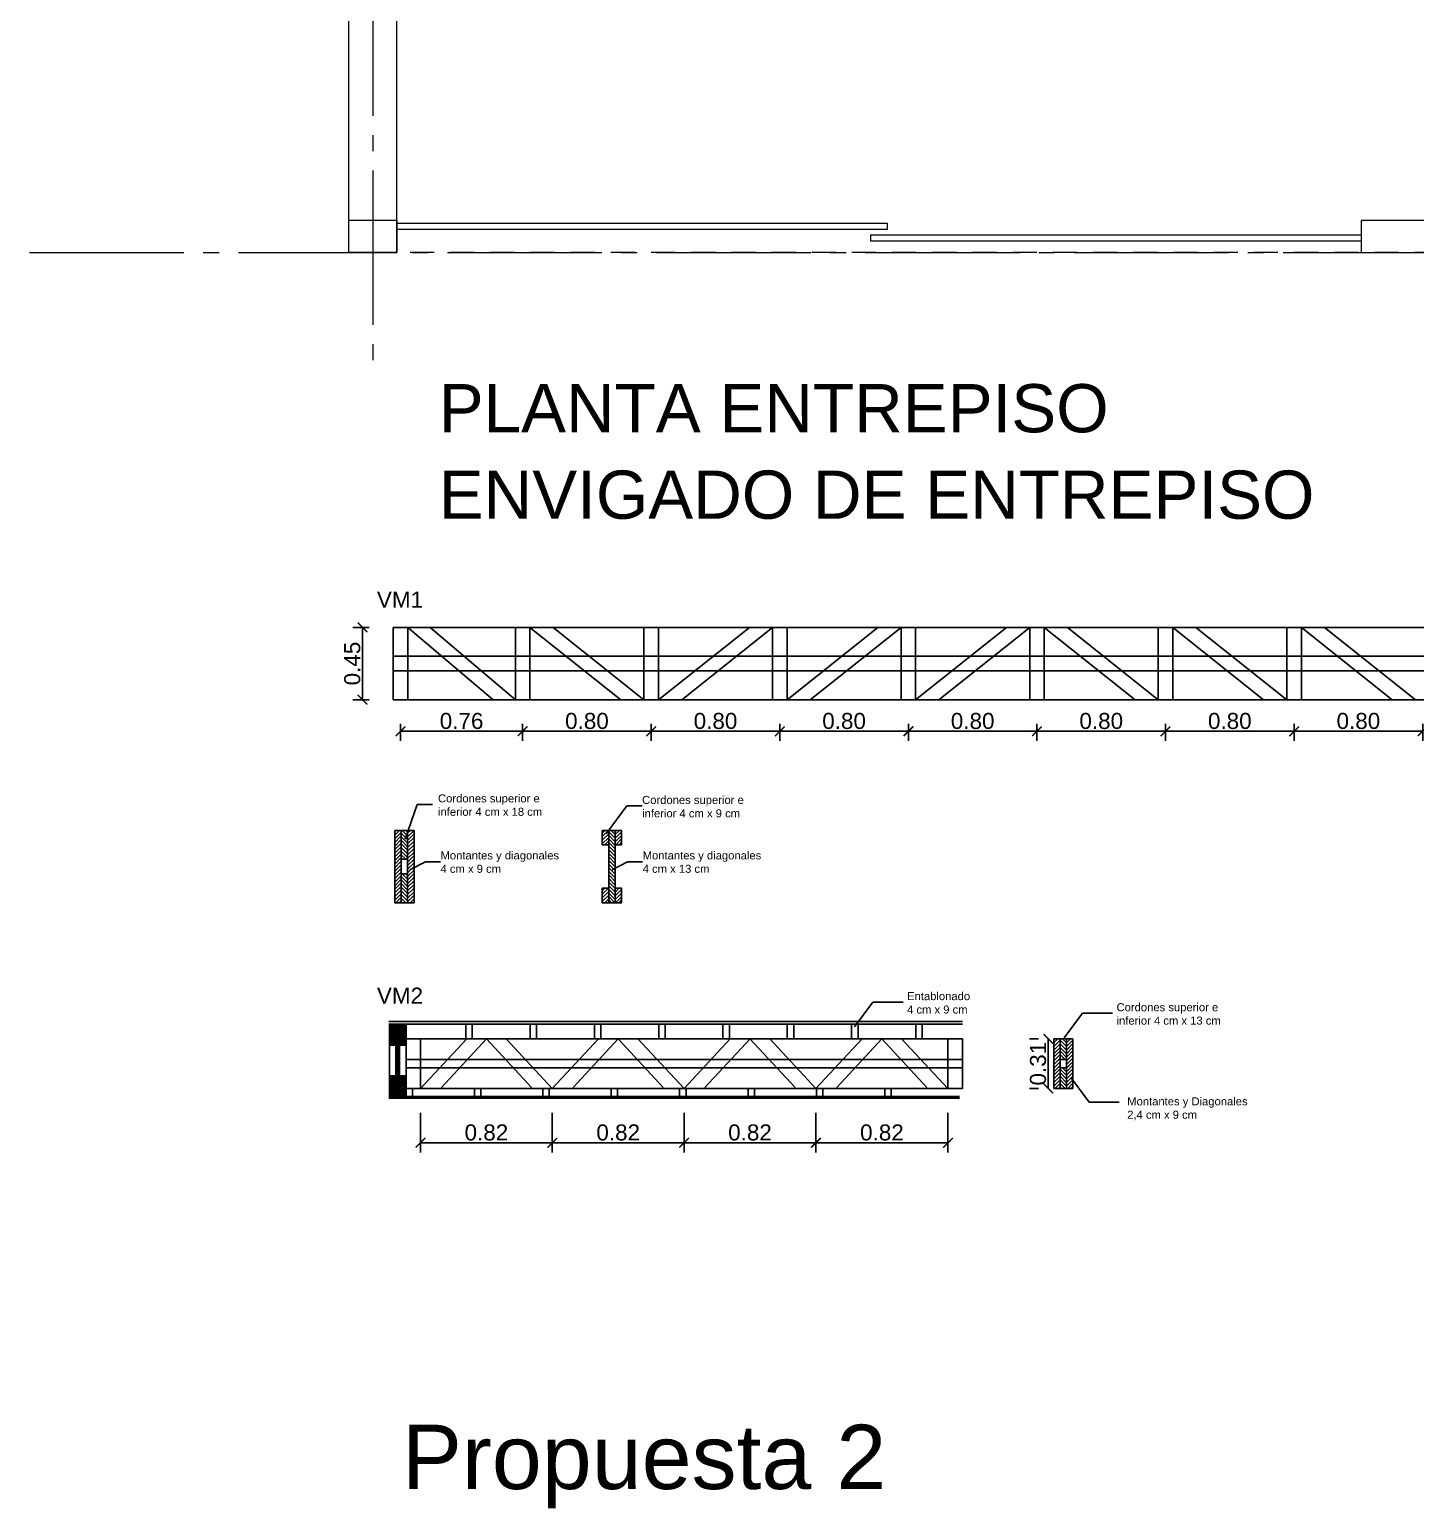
# Model space of a CAD drawing. Header units: millimetres. Extents: x 2924 to 6397, y 1565 to 1704.
# Drawn here: x 3217.19 to 3225.81, y 1564.56 to 1573.76 of the extents above; entities that cross this region are included whole.
import ezdxf

# ---------------------------------------------------------------- set-up
doc = ezdxf.new("R2010")
doc.units = ezdxf.units.MM
doc.header["$PDMODE"] = 35
for name, pattern in [('ACAD_ISO04W100', [30, 24, -3, 0, -3]), ('CONTINUA', [200, 100, 100]), ('DASHED', [0.75, 0.5, -0.25])]:
    doc.linetypes.add(name, pattern=pattern)
doc.layers.get('Defpoints').update_dxf_attribs({"color": 230})
for name, color, linetype in [('00_Celosia', 6, 'Continuous'), ('00_Cordon', 3, 'Continuous'), ('EJES', 8, 'Continuous'), ('P0- COLUMNAS HºAº', 7, 'Continuous'), ('P0-CARPINTERIAS', 7, 'Continuous'), ('P0-MAMPOSTERIA LADRILLO', 7, 'Continuous'), ('P0-PROYECCION', 7, 'Continuous'), ('P1-MUROS', 7, 'Continuous'), ('PT-MUROS', 7, 'Continuous')]:
    doc.layers.add(name, color=color, linetype=linetype)
doc.styles.add('Arial02.5', font='arial.ttf', dxfattribs={"width": 0.8, "height": 0.025})
doc.styles.add('Arial10', font='arial.ttf', dxfattribs={"height": 0.1})
doc.styles.get("Standard").update_dxf_attribs({"font": 'arial.ttf'})
doc.dimstyles.new('COTA-1-50', dxfattribs={"dimtxt": 0.1, "dimasz": 0.06, "dimexe": 0.06, "dimexo": 0.15, "dimgap": 0.0125, "dimtad": 1, "dimzin": 0, "dimdsep": 46, "dimtxsty": 'Arial10', "dimblk1": 'ARCHTICK', "dimblk2": 'ARCHTICK', "dimsah": 1, "dimcen": 0.09, "dimclrd": 7, "dimclre": 7, "dimclrt": 7, "dimazin": 0, "dimtfac": 1, "dimtofl": 0, "dimtmove": 2, "dimatfit": 3, "dimldrblk": 'ARCHTICK', "dimfxl": 1, "dimtolj": 1, "dimtzin": 0, "dimarcsym": 0})

# ---------------------------------------------------------------- blocks, each defined once
blk = doc.blocks.new('_ARCHTICK')
at = {"color": 0, "linetype": 'ByBlock', "const_width": 0.15}
blk.add_lwpolyline([(-0.5, -0.5), (0.5, 0.5)], dxfattribs=at)
blk = doc.blocks.new('*D483')
at = {"layer": '00_Celosia', "color": 7, "lineweight": -2, "transparency": 16777216}
for p, q in [((3219.4991, 1569.4383), (3219.4991, 1569.3318)), ((3220.2591, 1569.4383), (3220.2591, 1569.3318)), ((3219.4991, 1569.3918), (3220.2591, 1569.3918))]:
    blk.add_line(p, q, dxfattribs=at)
at = {"layer": 'Defpoints', "color": 0, "transparency": 16777216}
for p in [(3219.4991, 1569.5883), (3220.2591, 1569.5883), (3220.2591, 1569.3918)]:
    blk.add_point(p, dxfattribs=at)
at = {"layer": '00_Celosia', "color": 7, "lineweight": -2, "transparency": 16777216, "xscale": 0.06, "yscale": 0.06, "zscale": 0.06, "rotation": 180}
blk.add_blockref('_ARCHTICK', (3219.4991, 1569.3918), dxfattribs=at)
at = {"layer": '00_Celosia', "color": 7, "lineweight": -2, "transparency": 16777216, "xscale": 0.06, "yscale": 0.06, "zscale": 0.06}
blk.add_blockref('_ARCHTICK', (3220.2591, 1569.3918), dxfattribs=at)
at = {"layer": '00_Celosia', "color": 7, "transparency": 16777216, "insert": (3219.8791, 1569.4554), "char_height": 0.1, "attachment_point": 5, "style": 'Arial10'}
blk.add_mtext('\\A1;0.76', dxfattribs=at)
blk = doc.blocks.new('*D484')
at = {"layer": '00_Celosia', "color": 7, "lineweight": -2, "transparency": 16777216}
for p, q in [((3220.2591, 1569.4383), (3220.2591, 1569.3318)), ((3221.0591, 1569.4383), (3221.0591, 1569.3318)), ((3220.2591, 1569.3918), (3221.0591, 1569.3918))]:
    blk.add_line(p, q, dxfattribs=at)
at = {"layer": 'Defpoints', "color": 0, "transparency": 16777216}
for p in [(3220.2591, 1569.5883), (3221.0591, 1569.5883), (3221.0591, 1569.3918)]:
    blk.add_point(p, dxfattribs=at)
at = {"layer": '00_Celosia', "color": 7, "lineweight": -2, "transparency": 16777216, "xscale": 0.06, "yscale": 0.06, "zscale": 0.06, "rotation": 180}
blk.add_blockref('_ARCHTICK', (3220.2591, 1569.3918), dxfattribs=at)
at = {"layer": '00_Celosia', "color": 7, "lineweight": -2, "transparency": 16777216, "xscale": 0.06, "yscale": 0.06, "zscale": 0.06}
blk.add_blockref('_ARCHTICK', (3221.0591, 1569.3918), dxfattribs=at)
at = {"layer": '00_Celosia', "color": 7, "transparency": 16777216, "insert": (3220.6591, 1569.4554), "char_height": 0.1, "attachment_point": 5, "style": 'Arial10'}
blk.add_mtext('\\A1;0.80', dxfattribs=at)
blk = doc.blocks.new('*D485')
at = {"layer": '00_Celosia', "color": 7, "lineweight": -2, "transparency": 16777216}
for p, q in [((3221.0591, 1569.4383), (3221.0591, 1569.3318)), ((3221.8591, 1569.4383), (3221.8591, 1569.3318)), ((3221.0591, 1569.3918), (3221.8591, 1569.3918))]:
    blk.add_line(p, q, dxfattribs=at)
at = {"layer": 'Defpoints', "color": 0, "transparency": 16777216}
for p in [(3221.0591, 1569.5883), (3221.8591, 1569.5883), (3221.8591, 1569.3918)]:
    blk.add_point(p, dxfattribs=at)
at = {"layer": '00_Celosia', "color": 7, "lineweight": -2, "transparency": 16777216, "xscale": 0.06, "yscale": 0.06, "zscale": 0.06, "rotation": 180}
blk.add_blockref('_ARCHTICK', (3221.0591, 1569.3918), dxfattribs=at)
at = {"layer": '00_Celosia', "color": 7, "lineweight": -2, "transparency": 16777216, "xscale": 0.06, "yscale": 0.06, "zscale": 0.06}
blk.add_blockref('_ARCHTICK', (3221.8591, 1569.3918), dxfattribs=at)
at = {"layer": '00_Celosia', "color": 7, "transparency": 16777216, "insert": (3221.4591, 1569.4554), "char_height": 0.1, "attachment_point": 5, "style": 'Arial10'}
blk.add_mtext('\\A1;0.80', dxfattribs=at)
blk = doc.blocks.new('*D486')
at = {"layer": '00_Celosia', "color": 7, "lineweight": -2, "transparency": 16777216}
for p, q in [((3221.8591, 1569.4383), (3221.8591, 1569.3318)), ((3222.6591, 1569.4383), (3222.6591, 1569.3318)), ((3221.8591, 1569.3918), (3222.6591, 1569.3918))]:
    blk.add_line(p, q, dxfattribs=at)
at = {"layer": 'Defpoints', "color": 0, "transparency": 16777216}
for p in [(3221.8591, 1569.5883), (3222.6591, 1569.5883), (3222.6591, 1569.3918)]:
    blk.add_point(p, dxfattribs=at)
at = {"layer": '00_Celosia', "color": 7, "lineweight": -2, "transparency": 16777216, "xscale": 0.06, "yscale": 0.06, "zscale": 0.06, "rotation": 180}
blk.add_blockref('_ARCHTICK', (3221.8591, 1569.3918), dxfattribs=at)
at = {"layer": '00_Celosia', "color": 7, "lineweight": -2, "transparency": 16777216, "xscale": 0.06, "yscale": 0.06, "zscale": 0.06}
blk.add_blockref('_ARCHTICK', (3222.6591, 1569.3918), dxfattribs=at)
at = {"layer": '00_Celosia', "color": 7, "transparency": 16777216, "insert": (3222.2591, 1569.4554), "char_height": 0.1, "attachment_point": 5, "style": 'Arial10'}
blk.add_mtext('\\A1;0.80', dxfattribs=at)
blk = doc.blocks.new('*D487')
at = {"layer": '00_Celosia', "color": 7, "lineweight": -2, "transparency": 16777216}
for p, q in [((3222.6591, 1569.4383), (3222.6591, 1569.3318)), ((3223.4591, 1569.4383), (3223.4591, 1569.3318)), ((3222.6591, 1569.3918), (3223.4591, 1569.3918))]:
    blk.add_line(p, q, dxfattribs=at)
at = {"layer": 'Defpoints', "color": 0, "transparency": 16777216}
for p in [(3222.6591, 1569.5883), (3223.4591, 1569.5883), (3223.4591, 1569.3918)]:
    blk.add_point(p, dxfattribs=at)
at = {"layer": '00_Celosia', "color": 7, "lineweight": -2, "transparency": 16777216, "xscale": 0.06, "yscale": 0.06, "zscale": 0.06, "rotation": 180}
blk.add_blockref('_ARCHTICK', (3222.6591, 1569.3918), dxfattribs=at)
at = {"layer": '00_Celosia', "color": 7, "lineweight": -2, "transparency": 16777216, "xscale": 0.06, "yscale": 0.06, "zscale": 0.06}
blk.add_blockref('_ARCHTICK', (3223.4591, 1569.3918), dxfattribs=at)
at = {"layer": '00_Celosia', "color": 7, "transparency": 16777216, "insert": (3223.0591, 1569.4554), "char_height": 0.1, "attachment_point": 5, "style": 'Arial10'}
blk.add_mtext('\\A1;0.80', dxfattribs=at)
blk = doc.blocks.new('*D488')
at = {"layer": '00_Celosia', "color": 7, "lineweight": -2, "transparency": 16777216}
for p, q in [((3223.4591, 1569.4383), (3223.4591, 1569.3318)), ((3224.2591, 1569.4383), (3224.2591, 1569.3318)), ((3223.4591, 1569.3918), (3224.2591, 1569.3918))]:
    blk.add_line(p, q, dxfattribs=at)
at = {"layer": 'Defpoints', "color": 0, "transparency": 16777216}
for p in [(3223.4591, 1569.5883), (3224.2591, 1569.5883), (3224.2591, 1569.3918)]:
    blk.add_point(p, dxfattribs=at)
at = {"layer": '00_Celosia', "color": 7, "lineweight": -2, "transparency": 16777216, "xscale": 0.06, "yscale": 0.06, "zscale": 0.06, "rotation": 180}
blk.add_blockref('_ARCHTICK', (3223.4591, 1569.3918), dxfattribs=at)
at = {"layer": '00_Celosia', "color": 7, "lineweight": -2, "transparency": 16777216, "xscale": 0.06, "yscale": 0.06, "zscale": 0.06}
blk.add_blockref('_ARCHTICK', (3224.2591, 1569.3918), dxfattribs=at)
at = {"layer": '00_Celosia', "color": 7, "transparency": 16777216, "insert": (3223.8591, 1569.4554), "char_height": 0.1, "attachment_point": 5, "style": 'Arial10'}
blk.add_mtext('\\A1;0.80', dxfattribs=at)
blk = doc.blocks.new('*D489')
at = {"layer": '00_Celosia', "color": 7, "lineweight": -2, "transparency": 16777216}
for p, q in [((3224.2591, 1569.4383), (3224.2591, 1569.3318)), ((3225.0591, 1569.4383), (3225.0591, 1569.3318)), ((3224.2591, 1569.3918), (3225.0591, 1569.3918))]:
    blk.add_line(p, q, dxfattribs=at)
at = {"layer": 'Defpoints', "color": 0, "transparency": 16777216}
for p in [(3224.2591, 1569.5883), (3225.0591, 1569.5883), (3225.0591, 1569.3918)]:
    blk.add_point(p, dxfattribs=at)
at = {"layer": '00_Celosia', "color": 7, "lineweight": -2, "transparency": 16777216, "xscale": 0.06, "yscale": 0.06, "zscale": 0.06, "rotation": 180}
blk.add_blockref('_ARCHTICK', (3224.2591, 1569.3918), dxfattribs=at)
at = {"layer": '00_Celosia', "color": 7, "lineweight": -2, "transparency": 16777216, "xscale": 0.06, "yscale": 0.06, "zscale": 0.06}
blk.add_blockref('_ARCHTICK', (3225.0591, 1569.3918), dxfattribs=at)
at = {"layer": '00_Celosia', "color": 7, "transparency": 16777216, "insert": (3224.6591, 1569.4554), "char_height": 0.1, "attachment_point": 5, "style": 'Arial10'}
blk.add_mtext('\\A1;0.80', dxfattribs=at)
blk = doc.blocks.new('*D490')
at = {"layer": '00_Celosia', "color": 7, "lineweight": -2, "transparency": 16777216}
for p, q in [((3225.0591, 1569.4383), (3225.0591, 1569.3318)), ((3225.8591, 1569.4383), (3225.8591, 1569.3318)), ((3225.0591, 1569.3918), (3225.8591, 1569.3918))]:
    blk.add_line(p, q, dxfattribs=at)
at = {"layer": 'Defpoints', "color": 0, "transparency": 16777216}
for p in [(3225.0591, 1569.5883), (3225.8591, 1569.5883), (3225.8591, 1569.3918)]:
    blk.add_point(p, dxfattribs=at)
at = {"layer": '00_Celosia', "color": 7, "lineweight": -2, "transparency": 16777216, "xscale": 0.06, "yscale": 0.06, "zscale": 0.06, "rotation": 180}
blk.add_blockref('_ARCHTICK', (3225.0591, 1569.3918), dxfattribs=at)
at = {"layer": '00_Celosia', "color": 7, "lineweight": -2, "transparency": 16777216, "xscale": 0.06, "yscale": 0.06, "zscale": 0.06}
blk.add_blockref('_ARCHTICK', (3225.8591, 1569.3918), dxfattribs=at)
at = {"layer": '00_Celosia', "color": 7, "transparency": 16777216, "insert": (3225.4591, 1569.4554), "char_height": 0.1, "attachment_point": 5, "style": 'Arial10'}
blk.add_mtext('\\A1;0.80', dxfattribs=at)
blk = doc.blocks.new('*D494')
at = {"layer": '00_Celosia', "color": 7, "lineweight": -2, "transparency": 16777216}
for p, q in [((3219.3041, 1570.0383), (3219.2028, 1570.0383)), ((3219.2628, 1569.5883), (3219.2628, 1570.0383)), ((3219.3041, 1569.5883), (3219.2028, 1569.5883))]:
    blk.add_line(p, q, dxfattribs=at)
at = {"layer": 'Defpoints', "color": 0, "transparency": 16777216}
for p in [(3219.2628, 1570.0383), (3219.4541, 1570.0383), (3219.4541, 1569.5883)]:
    blk.add_point(p, dxfattribs=at)
at = {"layer": '00_Celosia', "color": 7, "lineweight": -2, "transparency": 16777216, "xscale": 0.06, "yscale": 0.06, "zscale": 0.06}
for p, rotation in [((3219.2628, 1570.0383), 90), ((3219.2628, 1569.5883), 270)]:
    blk.add_blockref('_ARCHTICK', p, dxfattribs=dict(at, rotation=rotation))
at = {"layer": '00_Celosia', "color": 7, "transparency": 16777216, "insert": (3219.1993, 1569.8133), "char_height": 0.1, "attachment_point": 5, "rotation": 90, "style": 'Arial10'}
blk.add_mtext('\\A1;0.45', dxfattribs=at)
blk = doc.blocks.new('*D510')
at = {"layer": '00_Celosia', "color": 7, "lineweight": -2, "transparency": 16777216}
for p, q in [((3219.6237, 1567.0182), (3219.6237, 1566.771)), ((3220.4437, 1567.0182), (3220.4437, 1566.771)), ((3219.6237, 1566.831), (3220.4437, 1566.831))]:
    blk.add_line(p, q, dxfattribs=at)
at = {"layer": 'Defpoints', "color": 0, "transparency": 16777216}
for p in [(3219.6237, 1567.1682), (3220.4437, 1567.1682), (3220.4437, 1566.831)]:
    blk.add_point(p, dxfattribs=at)
at = {"layer": '00_Celosia', "color": 7, "lineweight": -2, "transparency": 16777216, "xscale": 0.06, "yscale": 0.06, "zscale": 0.06, "rotation": 180}
blk.add_blockref('_ARCHTICK', (3219.6237, 1566.831), dxfattribs=at)
at = {"layer": '00_Celosia', "color": 7, "lineweight": -2, "transparency": 16777216, "xscale": 0.06, "yscale": 0.06, "zscale": 0.06}
blk.add_blockref('_ARCHTICK', (3220.4437, 1566.831), dxfattribs=at)
at = {"layer": '00_Celosia', "color": 7, "transparency": 16777216, "insert": (3220.0337, 1566.8946), "char_height": 0.1, "attachment_point": 5, "style": 'Arial10'}
blk.add_mtext('\\A1;0.82', dxfattribs=at)
blk = doc.blocks.new('*D511')
at = {"layer": '00_Celosia', "color": 7, "lineweight": -2, "transparency": 16777216}
for p, q in [((3220.4437, 1567.0182), (3220.4437, 1566.771)), ((3221.2637, 1567.0182), (3221.2637, 1566.771)), ((3220.4437, 1566.831), (3221.2637, 1566.831))]:
    blk.add_line(p, q, dxfattribs=at)
at = {"layer": 'Defpoints', "color": 0, "transparency": 16777216}
for p in [(3220.4437, 1567.1682), (3221.2637, 1567.1682), (3221.2637, 1566.831)]:
    blk.add_point(p, dxfattribs=at)
at = {"layer": '00_Celosia', "color": 7, "lineweight": -2, "transparency": 16777216, "xscale": 0.06, "yscale": 0.06, "zscale": 0.06, "rotation": 180}
blk.add_blockref('_ARCHTICK', (3220.4437, 1566.831), dxfattribs=at)
at = {"layer": '00_Celosia', "color": 7, "lineweight": -2, "transparency": 16777216, "xscale": 0.06, "yscale": 0.06, "zscale": 0.06}
blk.add_blockref('_ARCHTICK', (3221.2637, 1566.831), dxfattribs=at)
at = {"layer": '00_Celosia', "color": 7, "transparency": 16777216, "insert": (3220.8537, 1566.8946), "char_height": 0.1, "attachment_point": 5, "style": 'Arial10'}
blk.add_mtext('\\A1;0.82', dxfattribs=at)
blk = doc.blocks.new('*D512')
at = {"layer": '00_Celosia', "color": 7, "lineweight": -2, "transparency": 16777216}
for p, q in [((3221.2637, 1567.0182), (3221.2637, 1566.771)), ((3222.0837, 1567.0182), (3222.0837, 1566.771)), ((3221.2637, 1566.831), (3222.0837, 1566.831))]:
    blk.add_line(p, q, dxfattribs=at)
at = {"layer": 'Defpoints', "color": 0, "transparency": 16777216}
for p in [(3221.2637, 1567.1682), (3222.0837, 1567.1682), (3222.0837, 1566.831)]:
    blk.add_point(p, dxfattribs=at)
at = {"layer": '00_Celosia', "color": 7, "lineweight": -2, "transparency": 16777216, "xscale": 0.06, "yscale": 0.06, "zscale": 0.06, "rotation": 180}
blk.add_blockref('_ARCHTICK', (3221.2637, 1566.831), dxfattribs=at)
at = {"layer": '00_Celosia', "color": 7, "lineweight": -2, "transparency": 16777216, "xscale": 0.06, "yscale": 0.06, "zscale": 0.06}
blk.add_blockref('_ARCHTICK', (3222.0837, 1566.831), dxfattribs=at)
at = {"layer": '00_Celosia', "color": 7, "transparency": 16777216, "insert": (3221.6737, 1566.8946), "char_height": 0.1, "attachment_point": 5, "style": 'Arial10'}
blk.add_mtext('\\A1;0.82', dxfattribs=at)
blk = doc.blocks.new('*D513')
at = {"layer": '00_Celosia', "color": 7, "lineweight": -2, "transparency": 16777216}
for p, q in [((3222.0837, 1567.0182), (3222.0837, 1566.771)), ((3222.9055, 1567.0182), (3222.9055, 1566.771)), ((3222.0837, 1566.831), (3222.9055, 1566.831))]:
    blk.add_line(p, q, dxfattribs=at)
at = {"layer": 'Defpoints', "color": 0, "transparency": 16777216}
for p in [(3222.0837, 1567.1682), (3222.9055, 1567.1682), (3222.9055, 1566.831)]:
    blk.add_point(p, dxfattribs=at)
at = {"layer": '00_Celosia', "color": 7, "lineweight": -2, "transparency": 16777216, "xscale": 0.06, "yscale": 0.06, "zscale": 0.06, "rotation": 180}
blk.add_blockref('_ARCHTICK', (3222.0837, 1566.831), dxfattribs=at)
at = {"layer": '00_Celosia', "color": 7, "lineweight": -2, "transparency": 16777216, "xscale": 0.06, "yscale": 0.06, "zscale": 0.06}
blk.add_blockref('_ARCHTICK', (3222.9055, 1566.831), dxfattribs=at)
at = {"layer": '00_Celosia', "color": 7, "transparency": 16777216, "insert": (3222.4946, 1566.8946), "char_height": 0.1, "attachment_point": 5, "style": 'Arial10'}
blk.add_mtext('\\A1;0.82', dxfattribs=at)
blk = doc.blocks.new('*D516')
at = {"layer": '00_Celosia', "color": 7, "lineweight": -2, "transparency": 16777216}
for p, q in [((3223.4134, 1567.4782), (3223.4697, 1567.4782)), ((3223.5297, 1567.1682), (3223.5297, 1567.4782)), ((3223.4134, 1567.1682), (3223.4697, 1567.1682))]:
    blk.add_line(p, q, dxfattribs=at)
at = {"layer": 'Defpoints', "color": 0, "transparency": 16777216}
for p in [(3223.5297, 1567.4782), (3223.5634, 1567.4782), (3223.5634, 1567.1682)]:
    blk.add_point(p, dxfattribs=at)
at = {"layer": '00_Celosia', "color": 7, "lineweight": -2, "transparency": 16777216, "xscale": 0.06, "yscale": 0.06, "zscale": 0.06}
for p, rotation in [((3223.5297, 1567.4782), 90), ((3223.5297, 1567.1682), 270)]:
    blk.add_blockref('_ARCHTICK', p, dxfattribs=dict(at, rotation=rotation))
at = {"layer": '00_Celosia', "color": 7, "transparency": 16777216, "insert": (3223.4661, 1567.3232), "char_height": 0.1, "attachment_point": 5, "rotation": 90, "style": 'Arial10'}
blk.add_mtext('\\A1;0.31', dxfattribs=at)

msp = doc.modelspace()

# ---------------------------------------------------------------- hatches: boundary and pattern name
at = {"layer": 'PT-MUROS', "linetype": 'Continuous'}
h = msp.add_hatch(dxfattribs=at)
h.set_pattern_fill('ANSI31', color=2, scale=0.005)
h.set_pattern_definition([(45, (18.982781, 2.020041), (-0.01122532015, 0.01122532015), [])])
h.paths.add_polyline_path([(3219.4633, 1568.3252), (3219.5033, 1568.3252), (3219.5033, 1568.7752), (3219.4633, 1568.7752)])
h.paths.add_polyline_path([(3219.5833, 1568.7752), (3219.5433, 1568.7752), (3219.5433, 1568.3252), (3219.5833, 1568.3252)])
h = msp.add_hatch(dxfattribs=at)
h.set_pattern_fill('ANSI31', color=6, scale=0.005, angle=90)
h.set_pattern_definition([(135, (18.982781, 2.020041), (-0.01122532015, -0.01122532015), [])])
h.paths.add_polyline_path([(3219.5433, 1568.7752), (3219.5033, 1568.7752), (3219.5033, 1568.5952), (3219.5433, 1568.5952)])
h.paths.add_polyline_path([(3219.5433, 1568.5052), (3219.5033, 1568.5052), (3219.5033, 1568.3252), (3219.5433, 1568.3252)])
h = msp.add_hatch(dxfattribs=at)
h.set_pattern_fill('ANSI31', color=2, scale=0.005)
h.set_pattern_definition([(45, (19.766573, 2.020041), (-0.01122532015, 0.01122532015), [])])
h.paths.add_polyline_path([(3220.7549, 1568.6852), (3220.7949, 1568.6852), (3220.7949, 1568.7752), (3220.7549, 1568.7752)])
h.paths.add_polyline_path([(3220.8349, 1568.6852), (3220.8749, 1568.6852), (3220.8749, 1568.7752), (3220.8349, 1568.7752)])
h.paths.add_polyline_path([(3220.8749, 1568.4152), (3220.8349, 1568.4152), (3220.8349, 1568.3252), (3220.8749, 1568.3252)])
h.paths.add_polyline_path([(3220.7549, 1568.3252), (3220.7949, 1568.3252), (3220.7949, 1568.4152), (3220.7549, 1568.4152)])
h = msp.add_hatch(dxfattribs=at)
h.set_pattern_fill('ANSI31', color=6, scale=0.005, angle=90)
h.set_pattern_definition([(135, (19.766573, 2.020041), (-0.01122532015, -0.01122532015), [])])
h.paths.add_polyline_path([(3220.7949, 1568.3252), (3220.8349, 1568.3252), (3220.8349, 1568.7752), (3220.7949, 1568.7752)])
h = msp.add_hatch(dxfattribs=at)
h.set_pattern_fill('ANSI31', color=2, scale=0.005)
h.set_pattern_definition([(45, (57.52382, -54.072561), (-0.01122532015, 0.01122532015), [])])
h.paths.add_polyline_path([(3223.5634, 1567.1682), (3223.6034, 1567.1682), (3223.6026, 1567.4778), (3223.5634, 1567.4782)])
h = msp.add_hatch(dxfattribs=at)
h.set_pattern_fill('ANSI31', color=6, scale=0.005, angle=90)
h.set_pattern_definition([(135, (57.52382, -53.892561), (-0.01122532015, -0.01122532015), [])])
h.paths.add_polyline_path([(3223.6434, 1567.4782), (3223.6034, 1567.4782), (3223.6034, 1567.3482), (3223.6434, 1567.3482)])
h = msp.add_hatch(dxfattribs=at)
h.set_pattern_fill('ANSI31', color=2, scale=0.005)
h.set_pattern_definition([(45, (57.60382, -54.072561), (-0.01122532015, 0.01122532015), [])])
h.paths.add_polyline_path([(3223.6434, 1567.1682), (3223.6834, 1567.1682), (3223.6834, 1567.4782), (3223.6434, 1567.4782)])
h = msp.add_hatch(dxfattribs=at)
h.set_pattern_fill('ANSI31', color=6, scale=0.005, angle=90)
h.set_pattern_definition([(135, (57.52382, -54.072561), (-0.01122532015, -0.01122532015), [])])
h.paths.add_polyline_path([(3223.6034, 1567.1682), (3223.6434, 1567.1682), (3223.6434, 1567.2982), (3223.6034, 1567.2982)])

# ---------------------------------------------------------------- linework, layer by layer
at = {"layer": '00_Celosia'}
for p, q in [((3219.4541, 1570.0383), (3219.4541, 1569.5883)), ((3219.5441, 1570.0383), (3219.5441, 1569.5883)), ((3219.5441, 1570.0383), (3220.0748, 1569.5883)), ((3219.6833, 1570.0383), (3220.214, 1569.5883)), ((3220.2141, 1570.0383), (3220.2141, 1569.5883)), ((3220.3041, 1570.0383), (3220.3041, 1569.5883)), ((3220.3041, 1570.0383), (3220.8693, 1569.5883)), ((3220.4486, 1570.0383), (3221.0138, 1569.5883)), ((3221.0141, 1570.0383), (3221.0141, 1569.5883)), ((3221.1041, 1570.0383), (3221.1041, 1569.5883)), ((3221.6696, 1570.0383), (3221.1044, 1569.5883)), ((3221.8141, 1570.0383), (3221.2489, 1569.5883)), ((3221.8141, 1570.0383), (3221.8141, 1569.5883)), ((3221.9041, 1570.0383), (3221.9041, 1569.5883)), ((3222.4696, 1570.0383), (3221.9044, 1569.5883)), ((3222.6141, 1570.0383), (3222.0489, 1569.5883)), ((3222.6141, 1570.0383), (3222.6141, 1569.5883)), ((3222.7041, 1570.0383), (3222.7041, 1569.5883)), ((3223.2696, 1570.0383), (3222.7044, 1569.5883)), ((3223.4141, 1570.0383), (3222.8489, 1569.5883)), ((3223.4141, 1570.0383), (3223.4141, 1569.5883)), ((3223.5041, 1570.0383), (3223.5041, 1569.5883)), ((3223.5041, 1570.0383), (3224.0693, 1569.5883)), ((3223.6486, 1570.0383), (3224.2138, 1569.5883)), ((3224.2141, 1570.0383), (3224.2141, 1569.5883)), ((3224.3041, 1570.0383), (3224.3041, 1569.5883)), ((3224.3041, 1570.0383), (3224.8693, 1569.5883)), ((3224.4486, 1570.0383), (3225.0138, 1569.5883)), ((3225.0141, 1570.0383), (3225.0141, 1569.5883)), ((3225.1041, 1570.0383), (3225.1041, 1569.5883)), ((3225.1041, 1570.0383), (3225.6693, 1569.5883)), ((3225.2486, 1570.0383), (3225.8138, 1569.5883)), ((3219.6237, 1567.1682), (3219.9109, 1567.4782)), ((3219.7533, 1567.1756), (3220.0337, 1567.4782)), ((3220.314, 1567.1756), (3220.0336, 1567.4782)), ((3220.4436, 1567.1682), (3220.1563, 1567.4782)), ((3220.4438, 1567.1682), (3220.731, 1567.4782)), ((3220.5734, 1567.1756), (3220.8538, 1567.4782)), ((3221.1341, 1567.1756), (3220.8537, 1567.4782)), ((3221.2637, 1567.1682), (3220.9764, 1567.4782)), ((3221.2637, 1567.1682), (3221.5509, 1567.4782)), ((3221.3933, 1567.1756), (3221.6737, 1567.4782)), ((3221.954, 1567.1756), (3221.6736, 1567.4782)), ((3222.0836, 1567.1682), (3221.7963, 1567.4782)), ((3222.0838, 1567.1682), (3222.371, 1567.4782)), ((3222.2134, 1567.1756), (3222.4938, 1567.4782)), ((3222.7741, 1567.1756), (3222.4937, 1567.4782)), ((3222.9037, 1567.1682), (3222.6164, 1567.4782))]:
    msp.add_line(p, q, dxfattribs=at)
for points in [[(3219.4633, 1568.7752), (3219.5033, 1568.7752), (3219.5033, 1568.3252), (3219.4633, 1568.3252)], [(3219.5833, 1568.7752), (3219.5433, 1568.7752), (3219.5433, 1568.3252), (3219.5833, 1568.3252)], [(3220.8349, 1568.7752), (3220.7949, 1568.7752), (3220.7949, 1568.3252), (3220.8349, 1568.3252)], [(3219.5337, 1567.1682), (3219.6237, 1567.1682), (3219.6237, 1567.4782), (3219.5337, 1567.4782)], [(3222.9055, 1567.4782), (3222.9955, 1567.4782), (3222.9955, 1567.1682), (3222.9055, 1567.1682)]]:
    msp.add_lwpolyline(points, close=True, dxfattribs=at)
at = {"layer": '00_Cordon'}
for p, q in [((3227.4291, 1570.0383), (3219.4541, 1570.0383)), ((3227.4291, 1569.8583), (3219.4541, 1569.8583)), ((3227.4291, 1569.7683), (3219.4541, 1569.7683)), ((3227.4291, 1569.5883), (3219.4541, 1569.5883)), ((3222.9955, 1567.4782), (3219.5337, 1567.4782)), ((3223.6034, 1567.4782), (3223.6434, 1567.4782)), ((3222.9955, 1567.3482), (3219.5337, 1567.3482)), ((3219.5337, 1567.2982), (3222.9955, 1567.2982)), ((3223.6434, 1567.3482), (3223.6034, 1567.3482)), ((3223.6034, 1567.2982), (3223.6434, 1567.2982)), ((3219.5337, 1567.1682), (3222.9955, 1567.1682)), ((3223.6434, 1567.1682), (3223.6034, 1567.1682))]:
    msp.add_line(p, q, dxfattribs=at)
for points in [[(3219.5033, 1568.7752), (3219.5433, 1568.7752), (3219.5433, 1568.5952), (3219.5033, 1568.5952)], [(3220.7949, 1568.7752), (3220.7549, 1568.7752), (3220.7549, 1568.6852), (3220.7949, 1568.6852)], [(3220.8349, 1568.7752), (3220.8749, 1568.7752), (3220.8749, 1568.6852), (3220.8349, 1568.6852)], [(3219.5033, 1568.3252), (3219.5433, 1568.3252), (3219.5433, 1568.5052), (3219.5033, 1568.5052)], [(3220.7949, 1568.3252), (3220.7549, 1568.3252), (3220.7549, 1568.4152), (3220.7949, 1568.4152)], [(3220.8349, 1568.3252), (3220.8749, 1568.3252), (3220.8749, 1568.4152), (3220.8349, 1568.4152)]]:
    msp.add_lwpolyline(points, close=True, dxfattribs=at)
at = {"layer": 'EJES', "color": 8, "linetype": 'ACAD_ISO04W100', "lineweight": 0, "ltscale": 0.04}
for p, q in [((3219.3265, 1604.0814), (3219.3265, 1571.6774)), ((3217.1913, 1572.3711), (3230.1543, 1572.3711))]:
    msp.add_line(p, q, dxfattribs=at)
at = {"layer": 'P0- COLUMNAS HºAº', "color": 8, "lineweight": 0}
for p, q in [((3219.1769, 1572.3711), (3219.1771, 1572.5734)), ((3219.1771, 1572.5734), (3219.4762, 1572.5734)), ((3219.4762, 1572.5734), (3219.4761, 1572.3711)), ((3219.4761, 1572.3711), (3219.1769, 1572.3711))]:
    msp.add_line(p, q, dxfattribs=at)
at = {"layer": 'P0-CARPINTERIAS', "color": 8, "linetype": 'CONTINUA', "lineweight": 0}
for p, q in [((3219.4761, 1572.5134), (3219.4762, 1572.5534)), ((3219.4762, 1572.5534), (3222.4762, 1572.5534)), ((3222.4762, 1572.5534), (3222.5262, 1572.5534)), ((3222.5262, 1572.5534), (3222.5262, 1572.5134)), ((3222.5262, 1572.5134), (3219.4761, 1572.5134)), ((3222.4263, 1572.4421), (3222.4265, 1572.4821)), ((3225.4765, 1572.4421), (3222.4263, 1572.4421)), ((3222.4265, 1572.4821), (3225.4265, 1572.4821)), ((3225.4265, 1572.4821), (3225.4765, 1572.4821)), ((3225.4765, 1572.4821), (3225.4765, 1572.4421))]:
    msp.add_line(p, q, dxfattribs=at)
at = {"layer": 'P0-MAMPOSTERIA LADRILLO', "color": 8, "lineweight": 0}
for p, q in [((3219.1765, 1578.3711), (3219.1765, 1572.3711)), ((3219.4761, 1572.3711), (3219.4761, 1578.3711)), ((3226.0102, 1572.5711), (3225.4761, 1572.5711)), ((3225.4761, 1572.5711), (3225.4761, 1572.3711)), ((3219.1765, 1572.3711), (3219.4761, 1572.3711)), ((3225.4761, 1572.3711), (3226.0102, 1572.3711))]:
    msp.add_line(p, q, dxfattribs=at)
at = {"layer": 'P0-PROYECCION', "color": 8, "linetype": 'DASHED', "lineweight": 0, "ltscale": 0.3}
msp.add_line((3226.2083, 1572.3711), (3219.4761, 1572.3711), dxfattribs=at)
at = {"layer": 'PT-MUROS', "linetype": 'ByBlock', "lineweight": -2}
for p, q in [((3219.6037, 1568.9365), (3219.6975, 1568.9365)), ((3220.9081, 1568.9268), (3221.0019, 1568.9268)), ((3219.6539, 1568.5795), (3219.7477, 1568.5795)), ((3220.9117, 1568.5795), (3221.0055, 1568.5795)), ((3222.4384, 1567.7058), (3222.626, 1567.7058)), ((3223.7417, 1567.6368), (3223.9293, 1567.6368)), ((3223.783, 1567.084), (3223.9706, 1567.084))]:
    msp.add_line(p, q, dxfattribs=at)
at = {"layer": 'PT-MUROS'}
for p, q in [((3219.4262, 1567.5862), (3222.9955, 1567.5862)), ((3219.4357, 1567.5862), (3219.4262, 1567.5862)), ((3222.9955, 1567.5682), (3219.4262, 1567.5682)), ((3219.4297, 1567.5682), (3219.4262, 1567.5682)), ((3219.4262, 1567.5682), (3219.4297, 1567.5682)), ((3219.4262, 1567.5682), (3219.4297, 1567.5682)), ((3219.4297, 1567.1682), (3219.4297, 1567.5682)), ((3219.4297, 1567.5682), (3219.4297, 1567.1682)), ((3219.4297, 1567.5682), (3219.4297, 1567.4382)), ((3219.5257, 1567.5862), (3219.4357, 1567.5862)), ((3222.9955, 1567.5862), (3219.5257, 1567.5862)), ((3219.5337, 1567.5682), (3222.9955, 1567.5682)), ((3219.5337, 1567.4382), (3219.5337, 1567.5682)), ((3219.5337, 1567.5682), (3219.6237, 1567.5682)), ((3219.9057, 1567.5682), (3219.9457, 1567.5682)), ((3219.9057, 1567.4782), (3219.9057, 1567.5682)), ((3219.9457, 1567.5682), (3219.9457, 1567.4782)), ((3220.0925, 1567.5682), (3219.973, 1567.5682)), ((3220.0925, 1567.5682), (3220.212, 1567.5682)), ((3220.3057, 1567.5682), (3220.3457, 1567.5682)), ((3220.3057, 1567.4782), (3220.3057, 1567.5682)), ((3220.3457, 1567.5682), (3220.3457, 1567.4782)), ((3220.7057, 1567.5682), (3220.7457, 1567.5682)), ((3220.7057, 1567.4782), (3220.7057, 1567.5682)), ((3220.7457, 1567.5682), (3220.7457, 1567.4782)), ((3221.0302, 1567.5682), (3220.9107, 1567.5682)), ((3221.0302, 1567.5682), (3221.1497, 1567.5682)), ((3221.1057, 1567.5682), (3221.1457, 1567.5682)), ((3221.1057, 1567.4782), (3221.1057, 1567.5682)), ((3221.1457, 1567.5682), (3221.1457, 1567.4782)), ((3221.5057, 1567.5682), (3221.5457, 1567.5682)), ((3221.5057, 1567.4782), (3221.5057, 1567.5682)), ((3221.5457, 1567.5682), (3221.5457, 1567.4782)), ((3221.9678, 1567.5682), (3221.8484, 1567.5682)), ((3221.9057, 1567.5682), (3221.9457, 1567.5682)), ((3221.9057, 1567.4782), (3221.9057, 1567.5682)), ((3221.9457, 1567.5682), (3221.9457, 1567.4782)), ((3221.9678, 1567.5682), (3222.0873, 1567.5682)), ((3222.3057, 1567.5682), (3222.3457, 1567.5682)), ((3222.3057, 1567.4782), (3222.3057, 1567.5682)), ((3222.3457, 1567.5682), (3222.3457, 1567.4782)), ((3222.7057, 1567.4782), (3222.7057, 1567.5682)), ((3222.7457, 1567.5682), (3222.7457, 1567.4782)), ((3219.4297, 1567.4382), (3219.4262, 1567.4382)), ((3219.4262, 1567.2982), (3219.4297, 1567.2982)), ((3219.4297, 1567.2982), (3219.4297, 1567.1682)), ((3219.5337, 1567.1682), (3219.5337, 1567.2982)), ((3219.4262, 1567.1682), (3219.4297, 1567.1682)), ((3219.4297, 1567.1682), (3219.4262, 1567.1682)), ((3219.4297, 1567.1682), (3219.4262, 1567.1682)), ((3219.4262, 1567.1682), (3219.4297, 1567.1682)), ((3219.4262, 1567.1182), (3222.978, 1567.1182)), ((3219.4297, 1567.1182), (3219.4262, 1567.1182)), ((3222.978, 1567.1087), (3219.4262, 1567.1087)), ((3219.4297, 1567.1682), (3219.4297, 1567.1182)), ((3222.9955, 1567.1682), (3219.5337, 1567.1682)), ((3219.6237, 1567.1682), (3219.5337, 1567.1682)), ((3219.5337, 1567.1682), (3219.5737, 1567.1682)), ((3219.5337, 1567.1182), (3219.5337, 1567.1682)), ((3219.5737, 1567.1182), (3219.5337, 1567.1182)), ((3219.5737, 1567.1682), (3219.5737, 1567.1182)), ((3219.6237, 1567.1682), (3219.7432, 1567.1682)), ((3219.9592, 1567.1682), (3219.9992, 1567.1682)), ((3219.9592, 1567.1182), (3219.9592, 1567.1682)), ((3219.9992, 1567.1182), (3219.9592, 1567.1182)), ((3219.9992, 1567.1682), (3219.9992, 1567.1182)), ((3220.3848, 1567.1682), (3220.4248, 1567.1682)), ((3220.3848, 1567.1182), (3220.3848, 1567.1682)), ((3220.4248, 1567.1182), (3220.3848, 1567.1182)), ((3220.4248, 1567.1682), (3220.4248, 1567.1182)), ((3220.5613, 1567.1682), (3220.4419, 1567.1682)), ((3220.5613, 1567.1682), (3220.6808, 1567.1682)), ((3220.8103, 1567.1682), (3220.8503, 1567.1682)), ((3220.8103, 1567.1182), (3220.8103, 1567.1682)), ((3220.8503, 1567.1182), (3220.8103, 1567.1182)), ((3220.8503, 1567.1682), (3220.8503, 1567.1182)), ((3221.2358, 1567.1682), (3221.2758, 1567.1682)), ((3221.2358, 1567.1182), (3221.2358, 1567.1682)), ((3221.2758, 1567.1182), (3221.2358, 1567.1182)), ((3221.2758, 1567.1682), (3221.2758, 1567.1182)), ((3221.499, 1567.1682), (3221.3795, 1567.1682)), ((3221.499, 1567.1682), (3221.6185, 1567.1682)), ((3221.6614, 1567.1682), (3221.7014, 1567.1682)), ((3221.6614, 1567.1182), (3221.6614, 1567.1682)), ((3221.7014, 1567.1182), (3221.6614, 1567.1182)), ((3221.7014, 1567.1682), (3221.7014, 1567.1182)), ((3222.0869, 1567.1682), (3222.1269, 1567.1682)), ((3222.0869, 1567.1182), (3222.0869, 1567.1682)), ((3222.1269, 1567.1182), (3222.0869, 1567.1182)), ((3222.1269, 1567.1682), (3222.1269, 1567.1182)), ((3222.4367, 1567.1682), (3222.3172, 1567.1682)), ((3222.4367, 1567.1682), (3222.5562, 1567.1682)), ((3222.5125, 1567.1682), (3222.5525, 1567.1682)), ((3222.5125, 1567.1182), (3222.5125, 1567.1682)), ((3222.5525, 1567.1182), (3222.5125, 1567.1182)), ((3222.5525, 1567.1682), (3222.5525, 1567.1182))]:
    msp.add_line(p, q, dxfattribs=at)
at = {"layer": 'PT-MUROS', "color": 6, "linetype": 'Continuous'}
for p, q in [((3219.4297, 1567.5644), (3219.4334, 1567.5682)), ((3219.4297, 1567.5555), (3219.4424, 1567.5682)), ((3219.4297, 1567.5465), (3219.4514, 1567.5682)), ((3219.4297, 1567.5375), (3219.4603, 1567.5682)), ((3219.4297, 1567.5285), (3219.4693, 1567.5682)), ((3219.4297, 1567.5195), (3219.4697, 1567.5595)), ((3219.4937, 1567.5656), (3219.4963, 1567.5682)), ((3219.4937, 1567.5566), (3219.5052, 1567.5682)), ((3219.4937, 1567.5476), (3219.5142, 1567.5682)), ((3219.4937, 1567.5386), (3219.5232, 1567.5682)), ((3219.4937, 1567.5297), (3219.5322, 1567.5682)), ((3219.4937, 1567.5207), (3219.5337, 1567.5607)), ((3219.4297, 1567.5106), (3219.4697, 1567.5506)), ((3219.4297, 1567.5016), (3219.4697, 1567.5416)), ((3219.4297, 1567.4926), (3219.4697, 1567.5326)), ((3219.4297, 1567.4836), (3219.4697, 1567.5236)), ((3219.4297, 1567.4746), (3219.4697, 1567.5146)), ((3219.4297, 1567.4657), (3219.4697, 1567.5057)), ((3219.4297, 1567.4567), (3219.4697, 1567.4967)), ((3219.4297, 1567.4477), (3219.4697, 1567.4877)), ((3219.4297, 1567.4387), (3219.4697, 1567.4787)), ((3219.4381, 1567.4382), (3219.4697, 1567.4697)), ((3219.4937, 1567.5117), (3219.5337, 1567.5517)), ((3219.4937, 1567.5027), (3219.5337, 1567.5427)), ((3219.4937, 1567.4937), (3219.5337, 1567.5337)), ((3219.4937, 1567.4848), (3219.5337, 1567.5248)), ((3219.4937, 1567.4758), (3219.5337, 1567.5158)), ((3219.4937, 1567.4668), (3219.5337, 1567.5068)), ((3219.4937, 1567.4578), (3219.5337, 1567.4978)), ((3219.4937, 1567.4488), (3219.5337, 1567.4888)), ((3219.4937, 1567.4399), (3219.5337, 1567.4799)), ((3219.501, 1567.4382), (3219.5337, 1567.4709)), ((3223.6026, 1567.4778), (3223.603, 1567.4781)), ((3219.4471, 1567.4382), (3219.4697, 1567.4608)), ((3219.4561, 1567.4382), (3219.4697, 1567.4518)), ((3219.465, 1567.4382), (3219.4697, 1567.4428)), ((3219.5099, 1567.4382), (3219.5337, 1567.4619)), ((3219.5189, 1567.4382), (3219.5337, 1567.4529)), ((3219.5279, 1567.4382), (3219.5337, 1567.4439)), ((3219.4297, 1567.2412), (3219.4367, 1567.2482)), ((3219.4297, 1567.2322), (3219.4457, 1567.2482)), ((3219.4297, 1567.2232), (3219.4547, 1567.2482)), ((3219.4297, 1567.2142), (3219.4636, 1567.2482)), ((3219.4297, 1567.2052), (3219.4697, 1567.2452)), ((3219.4297, 1567.1963), (3219.4697, 1567.2363)), ((3219.4297, 1567.1873), (3219.4697, 1567.2273)), ((3219.4297, 1567.1783), (3219.4697, 1567.2183)), ((3219.4297, 1567.1693), (3219.4697, 1567.2093)), ((3219.4297, 1567.1603), (3219.4697, 1567.2003)), ((3219.4297, 1567.1514), (3219.4697, 1567.1914)), ((3219.4937, 1567.2423), (3219.4996, 1567.2482)), ((3219.4937, 1567.2333), (3219.5085, 1567.2482)), ((3219.4937, 1567.2243), (3219.5175, 1567.2482)), ((3219.4937, 1567.2154), (3219.5265, 1567.2482)), ((3219.4937, 1567.2064), (3219.5337, 1567.2464)), ((3219.4937, 1567.1974), (3219.5337, 1567.2374)), ((3219.4937, 1567.1884), (3219.5337, 1567.2284)), ((3219.4937, 1567.1794), (3219.5337, 1567.2194)), ((3219.4937, 1567.1705), (3219.5337, 1567.2105)), ((3219.4937, 1567.1615), (3219.5337, 1567.2015)), ((3219.4937, 1567.1525), (3219.5337, 1567.1925)), ((3219.4297, 1567.1424), (3219.4697, 1567.1824)), ((3219.4297, 1567.1334), (3219.4697, 1567.1734)), ((3219.4297, 1567.1244), (3219.4697, 1567.1644)), ((3219.4324, 1567.1182), (3219.4697, 1567.1554)), ((3219.4414, 1567.1182), (3219.4697, 1567.1465)), ((3219.4504, 1567.1182), (3219.4697, 1567.1375)), ((3219.4594, 1567.1182), (3219.4697, 1567.1285)), ((3219.4683, 1567.1182), (3219.4697, 1567.1195)), ((3219.4937, 1567.1435), (3219.5337, 1567.1835)), ((3219.4937, 1567.1345), (3219.5337, 1567.1745)), ((3219.4937, 1567.1256), (3219.5337, 1567.1656)), ((3219.4953, 1567.1182), (3219.5337, 1567.1566)), ((3219.5043, 1567.1182), (3219.5337, 1567.1476)), ((3219.5132, 1567.1182), (3219.5337, 1567.1386)), ((3219.5222, 1567.1182), (3219.5337, 1567.1296)), ((3219.5312, 1567.1182), (3219.5337, 1567.1207))]:
    msp.add_line(p, q, dxfattribs=at)
at = {"layer": 'PT-MUROS', "color": 7}
for p, q in [((3219.4297, 1567.5682), (3219.4697, 1567.5682)), ((3219.4297, 1567.4382), (3219.4297, 1567.5682)), ((3219.4697, 1567.5682), (3219.4697, 1567.4382)), ((3219.4697, 1567.5682), (3219.4937, 1567.5682)), ((3219.4697, 1567.1182), (3219.4697, 1567.5682)), ((3219.4937, 1567.5682), (3219.4937, 1567.1182)), ((3219.4937, 1567.5682), (3219.5337, 1567.5682)), ((3219.4937, 1567.4382), (3219.4937, 1567.5682)), ((3219.5337, 1567.5682), (3219.5337, 1567.4382)), ((3223.5634, 1567.4782), (3223.6034, 1567.4782)), ((3223.5634, 1567.4782), (3223.5634, 1567.1682)), ((3223.6034, 1567.4782), (3223.6034, 1567.1682)), ((3223.6434, 1567.4782), (3223.6834, 1567.4782)), ((3223.6434, 1567.1682), (3223.6434, 1567.4782)), ((3223.6834, 1567.1682), (3223.6834, 1567.4782)), ((3219.4697, 1567.4382), (3219.4297, 1567.4382)), ((3219.5337, 1567.4382), (3219.4937, 1567.4382)), ((3223.6034, 1567.1682), (3223.6034, 1567.2982)), ((3223.6434, 1567.2982), (3223.6434, 1567.1682)), ((3219.4297, 1567.2482), (3219.4697, 1567.2482)), ((3219.4297, 1567.1182), (3219.4297, 1567.2482)), ((3219.4697, 1567.2482), (3219.4697, 1567.1182)), ((3219.4937, 1567.2482), (3219.5337, 1567.2482)), ((3219.4937, 1567.1182), (3219.4937, 1567.2482)), ((3219.5337, 1567.2482), (3219.5337, 1567.1182)), ((3219.4697, 1567.1182), (3219.4297, 1567.1182)), ((3219.4937, 1567.1182), (3219.4697, 1567.1182)), ((3219.5337, 1567.1182), (3219.4937, 1567.1182)), ((3223.6034, 1567.1682), (3223.5634, 1567.1682)), ((3223.6834, 1567.1682), (3223.6434, 1567.1682))]:
    msp.add_line(p, q, dxfattribs=at)
at = {"layer": 'PT-MUROS', "color": 2, "linetype": 'Continuous'}
for p, q in [((3219.4937, 1567.536), (3219.4697, 1567.56)), ((3219.4937, 1567.545), (3219.4705, 1567.5682)), ((3219.4937, 1567.5539), (3219.4795, 1567.5682)), ((3219.4937, 1567.5629), (3219.4884, 1567.5682)), ((3219.4937, 1567.527), (3219.4697, 1567.551)), ((3219.4937, 1567.518), (3219.4697, 1567.542)), ((3219.4937, 1567.509), (3219.4697, 1567.533)), ((3219.4937, 1567.5001), (3219.4697, 1567.5241)), ((3219.4937, 1567.4911), (3219.4697, 1567.5151)), ((3219.4937, 1567.4821), (3219.4697, 1567.5061)), ((3219.4937, 1567.4731), (3219.4697, 1567.4971)), ((3219.4937, 1567.4641), (3219.4697, 1567.4881)), ((3219.4937, 1567.4552), (3219.4697, 1567.4792)), ((3219.4937, 1567.4462), (3219.4697, 1567.4702)), ((3219.4937, 1567.4372), (3219.4697, 1567.4612)), ((3219.4937, 1567.4282), (3219.4697, 1567.4522)), ((3219.4937, 1567.4192), (3219.4697, 1567.4432)), ((3219.4937, 1567.4103), (3219.4697, 1567.4343)), ((3219.4937, 1567.4013), (3219.4697, 1567.4253)), ((3219.4937, 1567.3923), (3219.4697, 1567.4163)), ((3219.4937, 1567.3833), (3219.4697, 1567.4073)), ((3219.4937, 1567.3743), (3219.4697, 1567.3983)), ((3219.4937, 1567.3654), (3219.4697, 1567.3894)), ((3219.4937, 1567.3564), (3219.4697, 1567.3804)), ((3219.4937, 1567.3474), (3219.4697, 1567.3714)), ((3219.4937, 1567.3384), (3219.4697, 1567.3624)), ((3219.4937, 1567.3294), (3219.4697, 1567.3534)), ((3219.4937, 1567.3205), (3219.4697, 1567.3445)), ((3219.4937, 1567.3115), (3219.4697, 1567.3355)), ((3219.4937, 1567.3025), (3219.4697, 1567.3265)), ((3219.4937, 1567.2935), (3219.4697, 1567.3175)), ((3219.4937, 1567.2845), (3219.4697, 1567.3085)), ((3219.4937, 1567.2756), (3219.4697, 1567.2996)), ((3219.4937, 1567.2666), (3219.4697, 1567.2906)), ((3219.4937, 1567.2576), (3219.4697, 1567.2816)), ((3219.4937, 1567.2486), (3219.4697, 1567.2726)), ((3219.4937, 1567.2396), (3219.4697, 1567.2636)), ((3219.4937, 1567.2306), (3219.4697, 1567.2546)), ((3219.4937, 1567.2217), (3219.4697, 1567.2457)), ((3219.4937, 1567.2127), (3219.4697, 1567.2367)), ((3219.4937, 1567.2037), (3219.4697, 1567.2277)), ((3219.4937, 1567.1947), (3219.4697, 1567.2187)), ((3219.4937, 1567.1857), (3219.4697, 1567.2097)), ((3219.4937, 1567.1768), (3219.4697, 1567.2008)), ((3219.4937, 1567.1678), (3219.4697, 1567.1918)), ((3219.4937, 1567.1588), (3219.4697, 1567.1828)), ((3219.4937, 1567.1498), (3219.4697, 1567.1738)), ((3219.4937, 1567.1408), (3219.4697, 1567.1648)), ((3219.4937, 1567.1319), (3219.4697, 1567.1559)), ((3219.4937, 1567.1229), (3219.4697, 1567.1469)), ((3219.4894, 1567.1182), (3219.4697, 1567.1379)), ((3219.4804, 1567.1182), (3219.4697, 1567.1289)), ((3219.4715, 1567.1182), (3219.4697, 1567.1199))]:
    msp.add_line(p, q, dxfattribs=at)
at = {"layer": 'PT-MUROS', "linetype": 'ByBlock', "lineweight": -2}
for points in [[(3219.5278, 1568.7206), (3219.6037, 1568.9365)], [(3220.7788, 1568.7526), (3220.9081, 1568.9268)], [(3219.5575, 1568.5297), (3219.6539, 1568.5795)], [(3220.8153, 1568.5297), (3220.9117, 1568.5795)], [(3222.3244, 1567.5523), (3222.4384, 1567.7058)], [(3223.6278, 1567.4832), (3223.7417, 1567.6368)], [(3223.669, 1567.2375), (3223.783, 1567.084)]]:
    msp.add_lwpolyline(points, dxfattribs=at)

# ---------------------------------------------------------------- texts
at = {"layer": '00_Celosia', "insert": (3219.5087, 1565.0762), "char_height": 0.4, "attachment_point": 1}
msp.add_mtext_dynamic_manual_height_columns('Propuesta 2', width=13.612187, gutter_width=12.5, heights=[0], dxfattribs=at)
at = {"layer": 'P1-MUROS', "color": 8, "lineweight": 0, "style": 'Arial02.5'}
for s, p in [('PLANTA ENTREPISO', (3219.7368, 1571.2522)), ('ENVIGADO DE ENTREPISO', (3219.7368, 1570.7144))]:
    msp.add_text(s, height=0.3, dxfattribs=at).set_placement(p)
at = {"layer": 'PT-MUROS', "color": 3}
for s, p in [('VM1', (3219.3523, 1570.1612)), ('VM2', (3219.3523, 1567.6967))]:
    msp.add_text(s, height=0.1, dxfattribs=at).set_placement(p)
at = {"layer": 'PT-MUROS', "char_height": 0.05, "attachment_point": 1}
for s, insert, width in [('Cordones superior e inferior 4 cm x 18 cm', (3219.7326, 1568.9992), 0.657925), ('Cordones superior e inferior 4 cm x 9 cm', (3221.0024, 1568.9895), 0.657925), ('Montantes y diagonales 4 cm x 9 cm', (3219.7481, 1568.6444), 0.750251), ('Montantes y diagonales 4 cm x 13 cm', (3221.006, 1568.6444), 0.750251), ('Entablonado\\P4 cm x 9 cm', (3222.651, 1567.7685), 0.657925), ('Cordones superior e inferior 4 cm x 13 cm', (3223.9543, 1567.6995), 0.657925), ('Montantes y Diagonales\\P2,4 cm x 9 cm ', (3224.0206, 1567.1139), 0.758768)]:
    msp.add_mtext(s, dxfattribs=dict(at, insert=insert, width=width))

# ---------------------------------------------------------------- dimensions: what is measured, and where the dimension line sits
at = {"layer": '00_Celosia'}
for base, p1, p2, picture, middle in [((3219.2628, 1570.0383), (3219.4541, 1569.5883), (3219.4541, 1570.0383), '*D494', (3219.1993, 1569.8133)), ((3223.5297, 1567.4782), (3223.5634, 1567.1682), (3223.5634, 1567.4782), '*D516', (3223.4661, 1567.3232))]:
    dim = msp.add_linear_dim(base=base, p1=p1, p2=p2, angle=270, dimstyle='COTA-1-50', override={"dimfxl": 0.5, "dimarcsym": 1}, dxfattribs=at)
    dim.commit()
    dim.dimension.update_dxf_attribs({"geometry": picture, "text_midpoint": middle})
for base, p1, p2, picture, middle in [((3220.2591, 1569.3918), (3219.4991, 1569.5883), (3220.2591, 1569.5883), '*D483', (3219.8791, 1569.4554)), ((3221.0591, 1569.3918), (3220.2591, 1569.5883), (3221.0591, 1569.5883), '*D484', (3220.6591, 1569.4554)), ((3221.8591, 1569.3918), (3221.0591, 1569.5883), (3221.8591, 1569.5883), '*D485', (3221.4591, 1569.4554)), ((3222.6591, 1569.3918), (3221.8591, 1569.5883), (3222.6591, 1569.5883), '*D486', (3222.2591, 1569.4554)), ((3223.4591, 1569.3918), (3222.6591, 1569.5883), (3223.4591, 1569.5883), '*D487', (3223.0591, 1569.4554)), ((3224.2591, 1569.3918), (3223.4591, 1569.5883), (3224.2591, 1569.5883), '*D488', (3223.8591, 1569.4554)), ((3225.0591, 1569.3918), (3224.2591, 1569.5883), (3225.0591, 1569.5883), '*D489', (3224.6591, 1569.4554)), ((3225.8591, 1569.3918), (3225.0591, 1569.5883), (3225.8591, 1569.5883), '*D490', (3225.4591, 1569.4554)), ((3220.4437, 1566.831), (3219.6237, 1567.1682), (3220.4437, 1567.1682), '*D510', (3220.0337, 1566.8946)), ((3221.2637, 1566.831), (3220.4437, 1567.1682), (3221.2637, 1567.1682), '*D511', (3220.8537, 1566.8946)), ((3222.0837, 1566.831), (3221.2637, 1567.1682), (3222.0837, 1567.1682), '*D512', (3221.6737, 1566.8946)), ((3222.9055, 1566.831), (3222.0837, 1567.1682), (3222.9055, 1567.1682), '*D513', (3222.4946, 1566.8946))]:
    dim = msp.add_linear_dim(base=base, p1=p1, p2=p2, dimstyle='COTA-1-50', override={"dimfxl": 0.5, "dimarcsym": 1}, dxfattribs=at)
    dim.commit()
    dim.dimension.update_dxf_attribs({"geometry": picture, "text_midpoint": middle})

doc.saveas('drawing.dxf')
